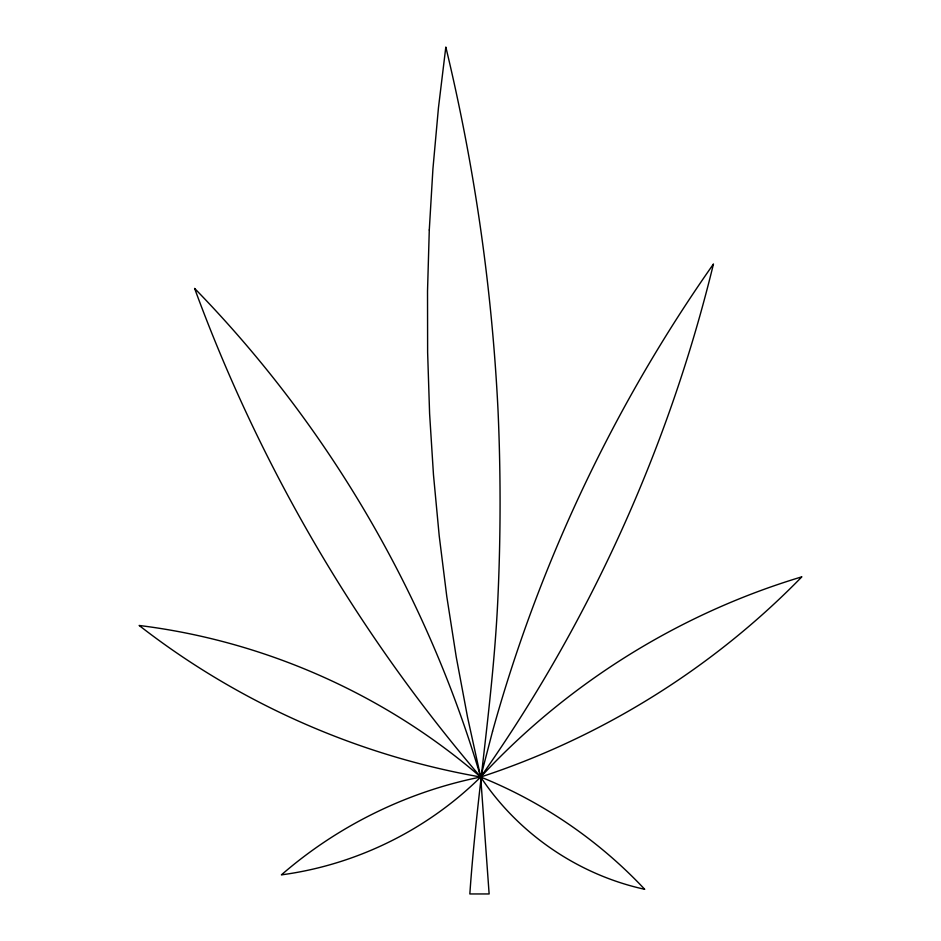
<?xml version="1.0" encoding="UTF-8"?>
<svg xmlns="http://www.w3.org/2000/svg" width="941" height="941" viewBox="0 0 941 941"><rect width="100%" height="100%" fill="white"/><g stroke="black" fill="none" stroke-linecap="round" stroke-linejoin="round"><path stroke-width="1.41" d="M429.284 229.969L427.52 291.192L427.626 352.428L429.602 413.64L433.472 474.758L439.2 535.735L446.787 596.5L456.244 657.006L467.548 717.195L480.686 777.019L489.132 893.95L469.841 893.95C476.734 793.733 493.849 694.529 498.071 594.1C500.753 532.888 500.741 471.582 498.024 410.37C491.99 287.981 474.487 166.192 445.822 47.05L438.447 107.85L432.931 168.839L429.284 229.969M492.566 731.31L480.686 777.019C427.12 830.021 356.11 864.897 281.406 874.859C337.901 825.739 407.277 791.687 480.686 777.019C601.769 737.344 712.925 668.075 801.861 576.833C679.531 613.508 567.482 683.342 480.686 777.019C356.745 755.27 238.438 702.774 139.139 625.471C264.644 640.927 385.01 694.34 480.686 777.019C518.256 833.702 578.268 874.789 644.714 889.292C599.017 840.572 542.651 801.979 480.686 777.019C357.333 632.822 259.975 466.548 194.599 288.405C327.703 424.92 426.779 594.124 480.686 777.019C589.431 622.53 668.816 447.563 713.466 263.986C613.873 405.653 538.817 564.435 492.566 731.31"/></g></svg>
